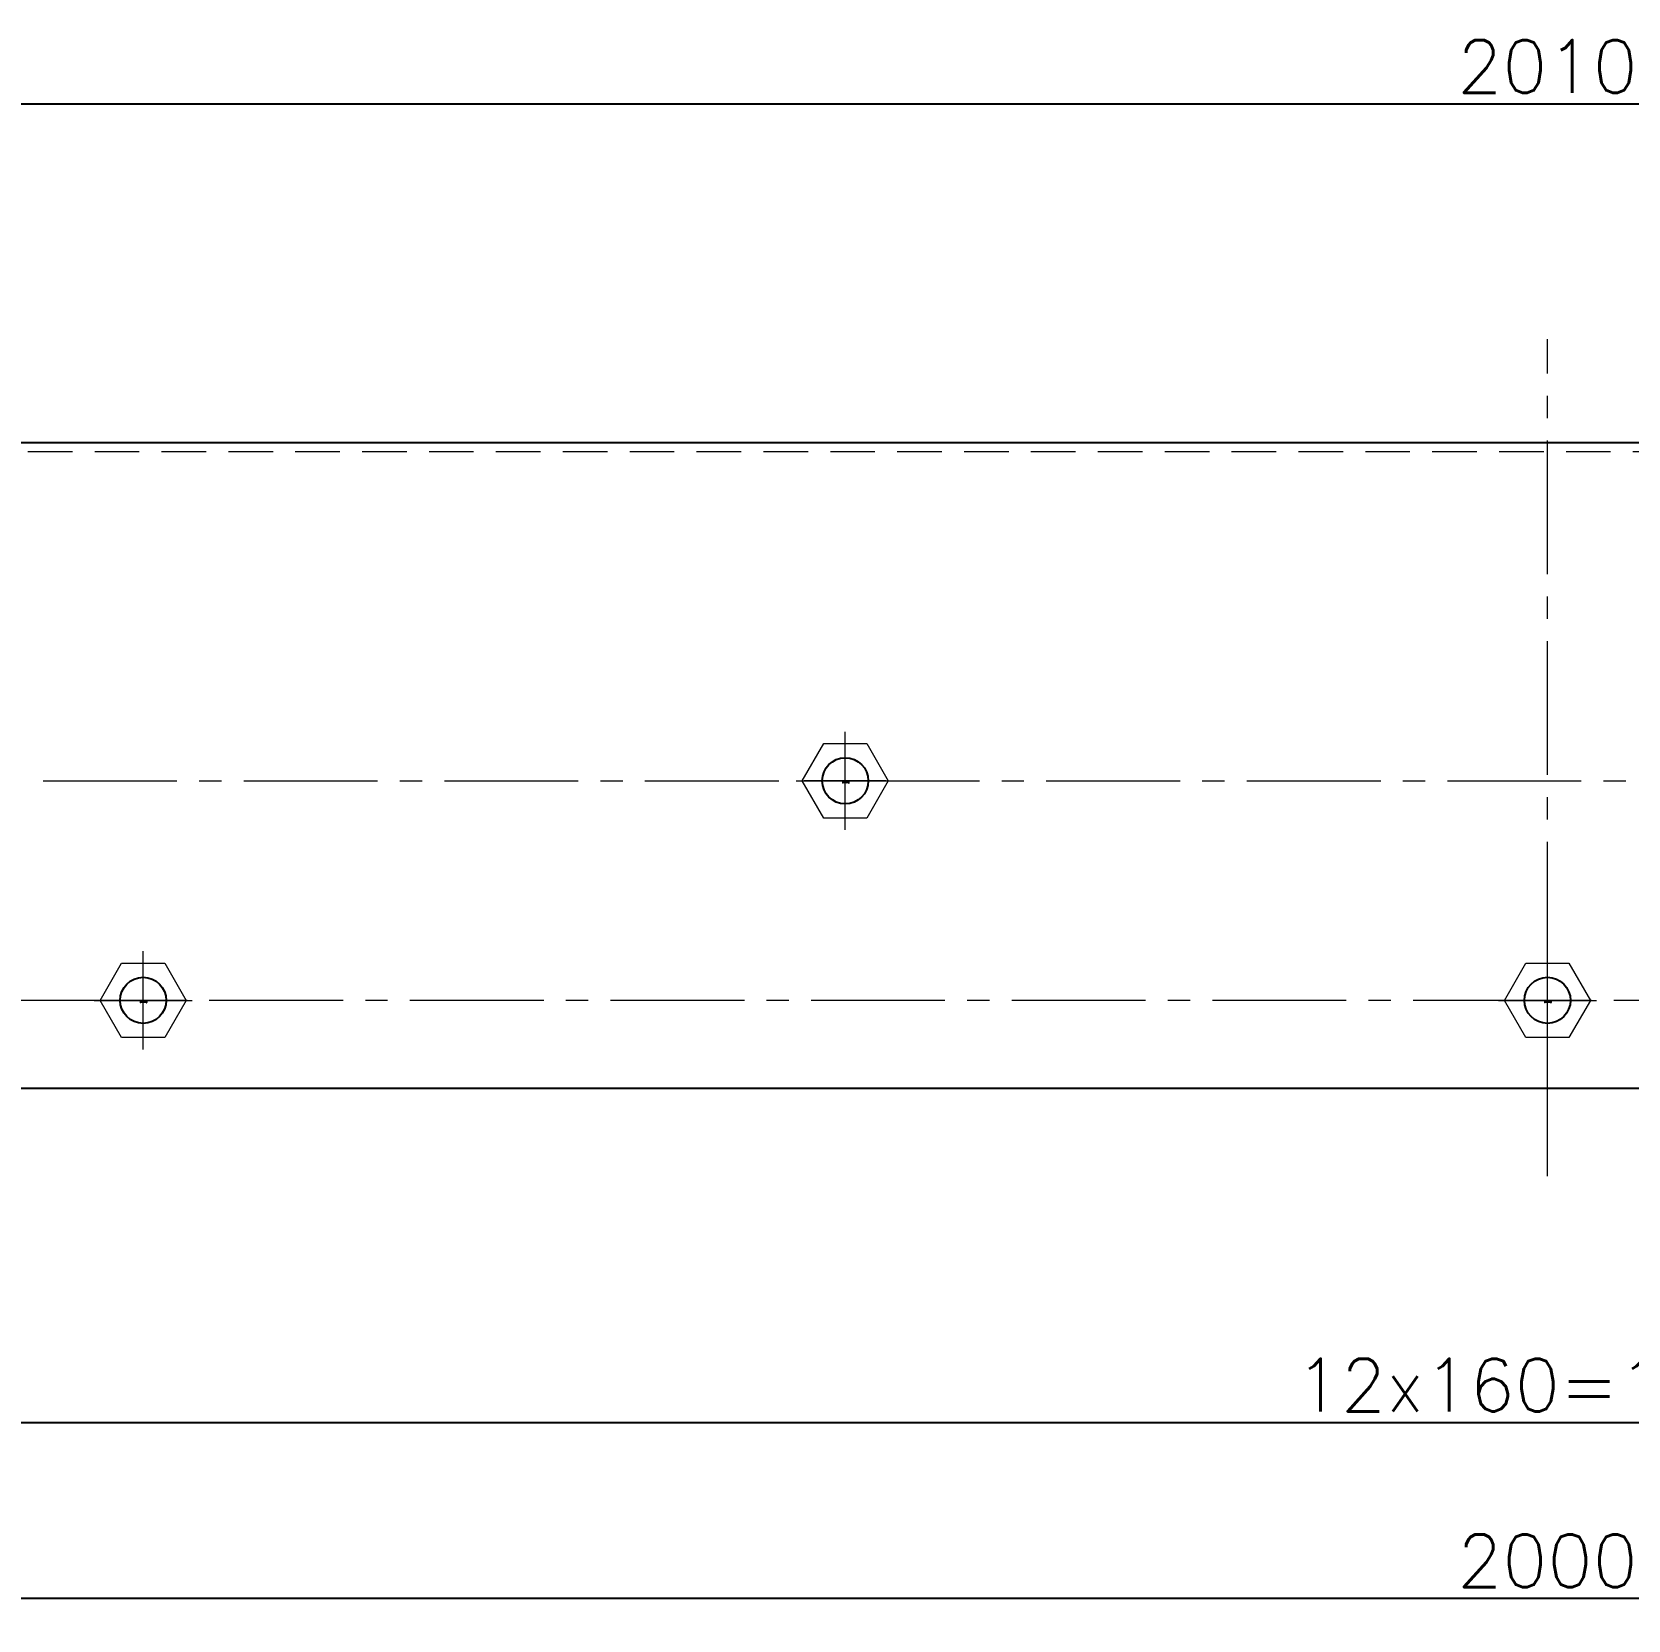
# Model space of a CAD drawing. Header units: millimetres. Extents: x 0 to 3313, y -19 to 2332.
# Drawn here: x 1407.3 to 1771, y 1249.3 to 1611.1 of the extents above; entities that cross this region are included whole.
import ezdxf

# ---------------------------------------------------------------- set-up
doc = ezdxf.new("R2010")
doc.units = ezdxf.units.MM
doc.header["$LTSCALE"] = 1.6
doc.header["$PDMODE"] = 99
doc.header["$PDSIZE"] = 1
doc.linetypes.add('CENTER2', pattern=[28.575, 19.05, -3.175, 3.175, -3.175])
doc.linetypes.add('HIDDEN', pattern=[9.525, 6.35, -3.175])
for name, color, linetype, lineweight in [('04_HIDDEN', 2, 'HIDDEN', 13), ('05_CENTER', 4, 'CENTER2', 13), ('08_DIM', 3, 'Continuous', 13)]:
    doc.layers.add(name, color=color, linetype=linetype, lineweight=lineweight)
doc.layers.add('10_DRAFT', color=8, linetype='Continuous', lineweight=0, plot=False)
doc.styles.add('KSS_TXT', font='txt.shx', dxfattribs={"bigfont": 'extfont2.shx'})
doc.styles.add('KSS_TXT_L', font='txt.shx', dxfattribs={"height": 3, "bigfont": 'extfont2.shx'})
doc.dimstyles.new('KSS_DIM', dxfattribs={"dimscale": 4, "dimtxt": 3, "dimasz": 2.5, "dimexe": 1.25, "dimexo": 0.625, "dimtad": 1, "dimdsep": 46, "dimtxsty": 'KSS_TXT', "dimblk": 'OPEN30', "dimcen": 0, "dimazin": 2, "dimtfac": 0.75, "dimtmove": 0, "dimatfit": 3, "dimldrblk": 'OPEN30', "dimfxl": 1.25, "dimtolj": 1, "dimarcsym": 0})

# ---------------------------------------------------------------- blocks, each defined once
blk = doc.blocks.new('_Open30')
at = {"color": 0, "linetype": 'ByBlock', "lineweight": -2}
for p, q in [((-1, 0.268), (0, 0)), ((0, 0), (-1, -0.268)), ((0, 0), (-1, 0))]:
    blk.add_line(p, q, dxfattribs=at)
blk = doc.blocks.new('*D184')
at = {"layer": '08_DIM', "color": 0, "lineweight": -2, "transparency": 16777216}
for p, q in [((747.6, 1520), (747.6, 1599.76)), ((2757.6, 1520), (2757.6, 1599.76)), ((757.6, 1594.76), (2747.6, 1594.76))]:
    blk.add_line(p, q, dxfattribs=at)
at = {"layer": 'Defpoints', "color": 0, "transparency": 16777216}
for p in [(2757.6, 1594.76), (747.6, 1517.5), (2757.6, 1517.5)]:
    blk.add_point(p, dxfattribs=at)
at = {"layer": '08_DIM', "color": 0, "lineweight": -2, "transparency": 16777216, "xscale": 10, "yscale": 10, "zscale": 10, "rotation": 180}
blk.add_blockref('_Open30', (747.6, 1594.76), dxfattribs=at)
at = {"layer": '08_DIM', "color": 0, "lineweight": -2, "transparency": 16777216, "xscale": 10, "yscale": 10, "zscale": 10}
blk.add_blockref('_Open30', (2757.6, 1594.76), dxfattribs=at)
at = {"layer": '08_DIM', "color": 0, "transparency": 16777216, "insert": (1752.6, 1603.26), "char_height": 12, "attachment_point": 5, "style": 'KSS_TXT'}
blk.add_mtext('\\A1;2010', dxfattribs=at)
blk = doc.blocks.new('*D197')
at = {"layer": '08_DIM', "color": 0, "lineweight": -2, "transparency": 16777216}
for p, q in [((752.6, 1368), (752.6, 1249.31)), ((2752.6, 1368), (2752.6, 1249.31)), ((762.6, 1254.31), (2742.6, 1254.31))]:
    blk.add_line(p, q, dxfattribs=at)
at = {"layer": 'Defpoints', "color": 0, "transparency": 16777216}
for p in [(752.6, 1370.5), (2752.6, 1370.5), (2752.6, 1254.31)]:
    blk.add_point(p, dxfattribs=at)
at = {"layer": '08_DIM', "color": 0, "lineweight": -2, "transparency": 16777216, "xscale": 10, "yscale": 10, "zscale": 10, "rotation": 180}
blk.add_blockref('_Open30', (752.6, 1254.31), dxfattribs=at)
at = {"layer": '08_DIM', "color": 0, "lineweight": -2, "transparency": 16777216, "xscale": 10, "yscale": 10, "zscale": 10}
blk.add_blockref('_Open30', (2752.6, 1254.31), dxfattribs=at)
at = {"layer": '08_DIM', "color": 0, "transparency": 16777216, "insert": (1752.6, 1262.81), "char_height": 12, "attachment_point": 5, "style": 'KSS_TXT'}
blk.add_mtext('\\A1;2000', dxfattribs=at)
blk = doc.blocks.new('*D198')
at = {"layer": '08_DIM', "color": 0, "lineweight": -2, "transparency": 16777216}
for p, q in [((792.6, 1376.82), (792.6, 1289.34)), ((2712.6, 1376.82), (2712.6, 1289.34)), ((802.6, 1294.34), (2702.6, 1294.34))]:
    blk.add_line(p, q, dxfattribs=at)
at = {"layer": 'Defpoints', "color": 0, "transparency": 16777216}
for p in [(792.6, 1379.32), (2712.6, 1379.32), (2712.6, 1294.34)]:
    blk.add_point(p, dxfattribs=at)
at = {"layer": '08_DIM', "color": 0, "lineweight": -2, "transparency": 16777216, "xscale": 10, "yscale": 10, "zscale": 10, "rotation": 180}
blk.add_blockref('_Open30', (792.6, 1294.34), dxfattribs=at)
at = {"layer": '08_DIM', "color": 0, "lineweight": -2, "transparency": 16777216, "xscale": 10, "yscale": 10, "zscale": 10}
blk.add_blockref('_Open30', (2712.6, 1294.34), dxfattribs=at)
at = {"layer": '08_DIM', "color": 0, "transparency": 16777216, "insert": (1752.6, 1302.84), "char_height": 12, "attachment_point": 5, "style": 'KSS_TXT'}
blk.add_mtext('\\A1;12x160=1920', dxfattribs=at)
blk = doc.blocks.new('A$C28002627_1_1')
at = {"color": 0, "linetype": 'CENTER2'}
for p, q in [((0, -11.18), (0, 11.18)), ((-11.18, 0), (11.18, 0))]:
    blk.add_line(p, q, dxfattribs=at)
at = {"color": 0}
for p, q in [((-9.81, 0), (-4.91, 8.5)), ((-4.91, 8.5), (4.91, 8.5)), ((4.91, 8.5), (9.81, 0)), ((-4.91, -8.5), (-9.81, 0)), ((9.81, 0), (4.91, -8.5)), ((4.91, -8.5), (-4.91, -8.5))]:
    blk.add_line(p, q, dxfattribs=at)
at = {"layer": '10_DRAFT', "style": 'KSS_TXT_L'}
blk.add_text('BT-M10', height=0.3, dxfattribs=at).set_placement((-0.7, -0.54))

msp = doc.modelspace()

# ---------------------------------------------------------------- linework, layer by layer
at = {"color": 0}
msp.add_lwpolyline([(749.6, 1370.499), (2755.6, 1370.499), (2757.6, 1372.499), (2757.6, 1517.499), (747.6, 1517.499), (747.6, 1372.499)], close=True, dxfattribs=at)
for centre in [(1592.6, 1440.499), (1432.6, 1390.499), (1752.6, 1390.499)]:
    msp.add_circle(centre, 5.25, dxfattribs=at)
at = {"layer": '04_HIDDEN'}
msp.add_line((2757.6, 1515.499), (747.6, 1515.499), dxfattribs=at)
at = {"layer": '05_CENTER'}
for p, q in [((1752.6, 1350.416), (1752.6, 1541.169)), ((1592.6, 1431.158), (1592.6, 1449.841)), ((952.6, 1440.499), (2552.6, 1440.499)), ((1601.941, 1440.499), (1583.259, 1440.499)), ((1432.6, 1381.158), (1432.6, 1399.841)), ((1752.6, 1381.158), (1752.6, 1399.841)), ((2712.6, 1390.499), (792.6, 1390.499)), ((1441.941, 1390.499), (1423.259, 1390.499)), ((1761.941, 1390.499), (1743.259, 1390.499))]:
    msp.add_line(p, q, dxfattribs=at)

# ---------------------------------------------------------------- block references
at = {"layer": '04_HIDDEN'}
for p in [(1592.6, 1440.499), (1432.6, 1390.499), (1752.6, 1390.499)]:
    msp.add_blockref('A$C28002627_1_1', p, dxfattribs=at)

# ---------------------------------------------------------------- dimensions: what is measured, and where the dimension line sits
at = {"layer": '08_DIM'}
for base, p1, p2, picture, middle in [((2757.6, 1594.757), (747.6, 1517.499), (2757.6, 1517.499), '*D184', (1752.6, 1603.257)), ((2752.6, 1254.307), (752.6, 1370.499), (2752.6, 1370.499), '*D197', (1752.6, 1262.807))]:
    dim = msp.add_linear_dim(base=base, p1=p1, p2=p2, dimstyle='KSS_DIM', dxfattribs=at)
    dim.commit()
    dim.dimension.update_dxf_attribs({"geometry": picture, "text_midpoint": middle})
dim = msp.add_linear_dim(base=(2712.6, 1294.342), p1=(792.6, 1379.319), p2=(2712.6, 1379.319), text='12x160=<>', dimstyle='KSS_DIM', dxfattribs=at)
dim.commit()
dim.dimension.update_dxf_attribs({"geometry": '*D198', "text_midpoint": (1752.6, 1302.842)})

doc.saveas('drawing.dxf')
